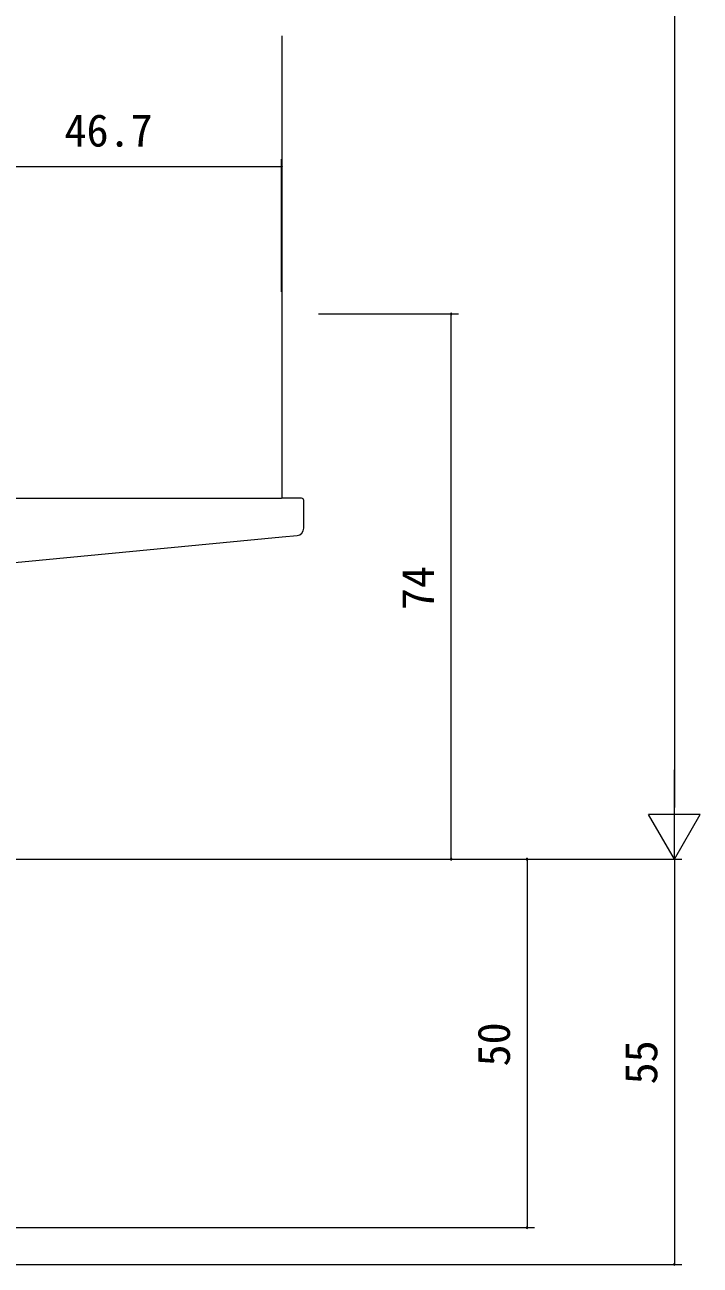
# Model space of a CAD drawing. Units: millimetres, scale not verified. Extents: x -567 to 567, y -403 to 403.
# Drawn here: x -377.4 to -285.8, y -217.4 to -49 of the extents above; entities that cross this region are included whole.
import ezdxf
from ezdxf.enums import TextEntityAlignment as Align

# ---------------------------------------------------------------- set-up
doc = ezdxf.new("R2010")
doc.units = ezdxf.units.MM
doc.header["$LTSCALE"] = 2
for name, color, linetype, lineweight in [('0-0_0', 2, 'Continuous', 9), ('0-1_USER1', 4, 'Continuous', 9), ('0-2_YKK_ZWAK', 6, 'Continuous', 9)]:
    doc.layers.add(name, color=color, linetype=linetype, lineweight=lineweight)
doc.styles.add('ＭＳ ゴシック', font='')
doc.styles.get('ＭＳ ゴシック').set_extended_font_data('MS Gothic')

msp = doc.modelspace()

# ---------------------------------------------------------------- linework, layer by layer
at = {"layer": '0-0_0'}
for p, q in [((-342.552, -50.513), (-342.552, -113.263)), ((-382.652, -113.263), (-361.554, -113.263))]:
    msp.add_line(p, q, dxfattribs=at)
at = {"layer": '0-1_USER1'}
for p, q in [((-397.052, -113.263), (-342.555, -113.263)), ((-339.855, -113.263), (-342.555, -113.263)), ((-339.555, -117.347), (-339.555, -113.563)), ((-392.926, -123.37), (-342.468, -118.518)), ((-342.468, -118.518), (-340.468, -118.343))]:
    msp.add_line(p, q, dxfattribs=at)
for centre, radius, start, end in [((-339.855, -113.563), 0.3, 0, 90), ((-340.555, -117.347), 1, 275, 0)]:
    msp.add_arc(centre, radius, start, end, dxfattribs=at)
at = {"layer": '0-2_YKK_ZWAK'}
for p, q in [((-289.252, 180.737), (-289.252, -155.263)), ((-342.555, -85.263), (-342.555, -67.263)), ((-389.252, -68.263), (-342.555, -68.263)), ((-337.555, -88.263), (-318.555, -88.263)), ((-319.555, -162.263), (-319.555, -88.263)), ((-289.252, -162.263), (-289.252, -150.139)), ((-289.252, -162.263), (-292.752, -156.201)), ((-285.752, -156.201), (-292.752, -156.201)), ((-289.252, -162.263), (-285.752, -156.201)), ((-386.252, -162.263), (-288.252, -162.263)), ((-386.252, -162.263), (-288.252, -162.263)), ((-386.252, -162.263), (-308.252, -162.263)), ((-367.252, -162.263), (-318.555, -162.263)), ((-309.252, -162.263), (-309.252, -212.263)), ((-289.252, -162.263), (-289.252, -217.263)), ((-386.252, -212.263), (-308.252, -212.263)), ((-386.252, -217.263), (-288.252, -217.263))]:
    msp.add_line(p, q, dxfattribs=at)
for centre, start, end in [((-342.555, -68.263), 0, 180), ((-342.555, -68.263), 180, 0), ((-319.555, -88.263), 90, 270), ((-319.555, -88.263), 270, 90), ((-319.555, -162.263), 90, 270), ((-319.555, -162.263), 270, 90), ((-309.252, -162.263), 90, 270), ((-309.252, -162.263), 270, 90), ((-309.252, -212.263), 90, 270), ((-309.252, -212.263), 270, 90), ((-289.252, -217.263), 90, 270), ((-289.252, -217.263), 270, 90)]:
    msp.add_arc(centre, 0.106, start, end, dxfattribs=at)

# ---------------------------------------------------------------- texts
at = {"layer": '0-2_YKK_ZWAK', "style": 'ＭＳ ゴシック'}
msp.add_text('46.7', height=4.399, dxfattribs=at).set_placement((-372.031, -66.863), align=Align.BOTTOM_LEFT)
for s, p in [('74', (-320.555, -128.467)), ('50', (-310.252, -190.394)), ('55', (-290.252, -192.833))]:
    msp.add_text(s, height=4.399, rotation=90, dxfattribs=at).set_placement(p, align=Align.BOTTOM_LEFT)

doc.saveas('drawing.dxf')
